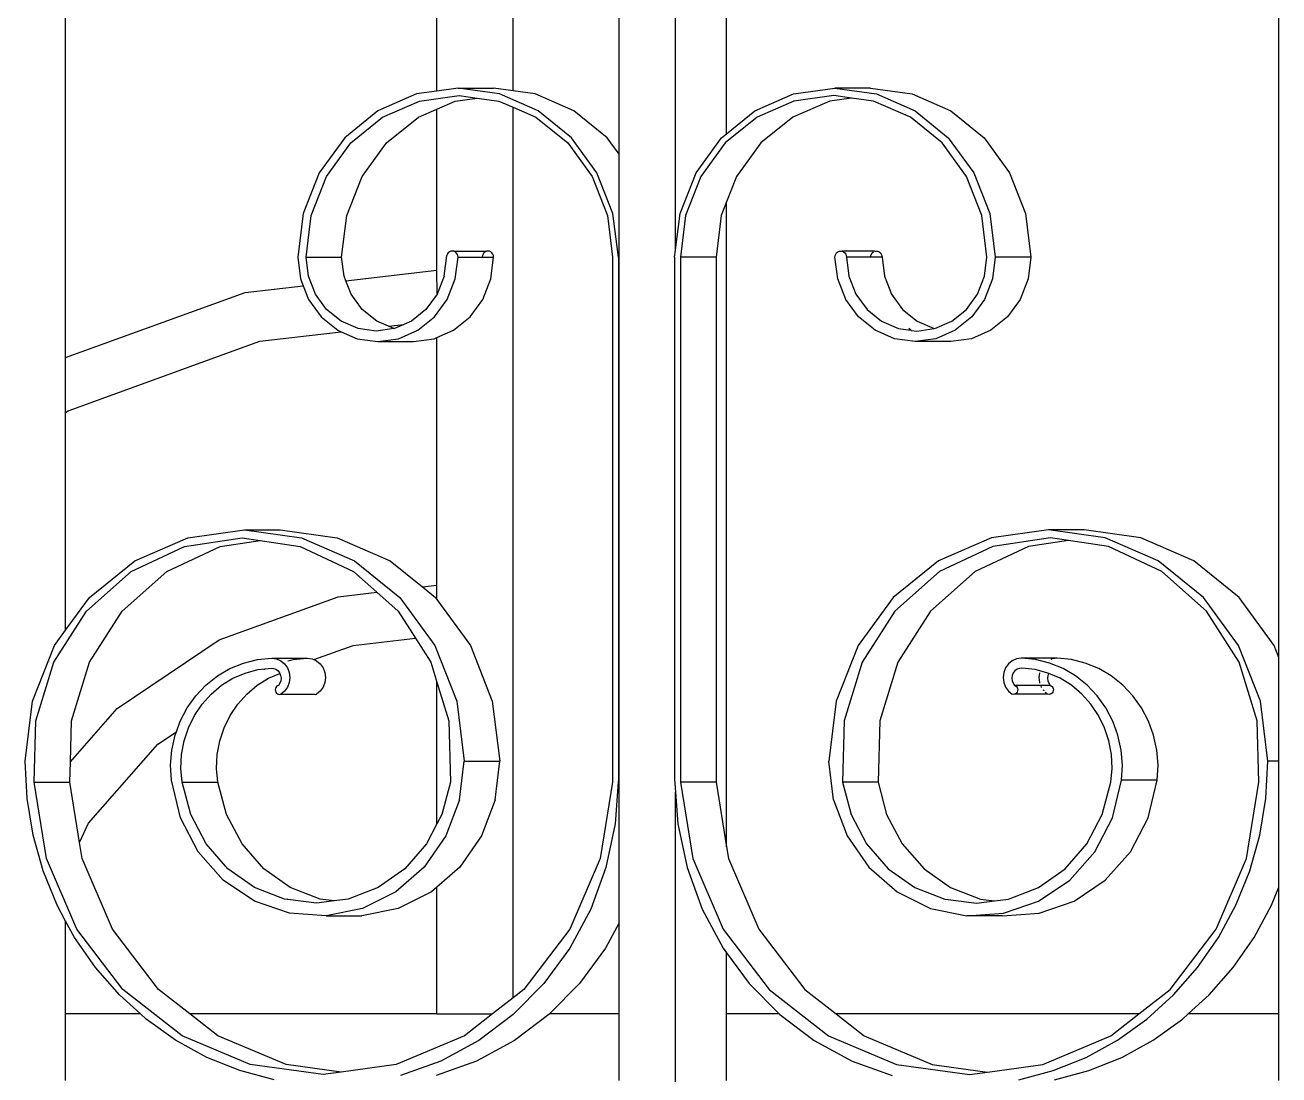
# Model space of a CAD drawing. Header units: millimetres. Extents: x 173236 to 801264, y -94969 to 615039.
# Drawn here: x 498956.1 to 499122.2, y -1915 to -1775.9 of the extents above; entities that cross this region are included whole.
import ezdxf

# ---------------------------------------------------------------- set-up
doc = ezdxf.new("R2010")
doc.units = ezdxf.units.MM
doc.header["$MEASUREMENT"] = 0
doc.layers.add('VOX-A-WALL-PATT', color=233, linetype='Continuous')

# ---------------------------------------------------------------- blocks, each defined once
blk = doc.blocks.new('STAIRCASE')
at = {"layer": 'VOX-A-WALL-PATT'}
for p, q in [((499010.65, -1784.7), (499010.65, -1562.22)), ((499020.73, -1784.67), (499020.73, -1569.17)), ((499034.78, -1793.06), (499034.78, -1578.86)), ((499042.26, -1805.73), (499042.26, -1584.02)), ((499049.01, -1790.34), (499049.01, -1588.67)), ((499122.2, -1859.75), (499122.2, -1635.1)), ((498961.44, -1820), (498961.44, -1671.64)), ((499007.94, -1785.07), (499002.82, -1787.31)), ((499010.65, -1784.7), (499007.94, -1785.07)), ((499008.35, -1786.02), (499013.61, -1785.29)), ((499013.44, -1784.31), (499010.65, -1784.7)), ((499013.08, -1786.02), (499015.97, -1785.62)), ((499013.44, -1784.31), (499018.16, -1784.31)), ((499018.93, -1785.07), (499013.44, -1784.31)), ((499013.61, -1785.29), (499015.97, -1785.62)), ((499015.97, -1785.62), (499018.86, -1786.02)), ((499020.73, -1784.67), (499018.16, -1784.31)), ((499024.06, -1787.31), (499018.93, -1785.07)), ((499023.66, -1785.07), (499020.73, -1784.67)), ((499028.78, -1787.31), (499023.66, -1785.07)), ((499052.76, -1787.31), (499057.89, -1785.07)), ((499057.89, -1785.07), (499063.38, -1784.31)), ((499063.21, -1785.29), (499057.95, -1786.02)), ((499065.57, -1785.62), (499062.68, -1786.02)), ((499065.57, -1785.62), (499063.21, -1785.29)), ((499063.38, -1784.31), (499068.88, -1785.07)), ((499068.11, -1784.31), (499063.38, -1784.31)), ((499068.47, -1786.02), (499065.57, -1785.62)), ((499068.11, -1784.31), (499073.61, -1785.07)), ((499068.88, -1785.07), (499074, -1787.31)), ((499073.61, -1785.07), (499078.73, -1787.31)), ((499002.82, -1787.31), (498998.42, -1790.86)), ((499003.45, -1788.15), (499008.35, -1786.02)), ((499008.18, -1788.15), (499010.65, -1787.07)), ((499010.65, -1787.07), (499013.08, -1786.02)), ((499010.65, -1808.43), (499010.65, -1787.07)), ((499018.86, -1786.02), (499020.73, -1786.83)), ((499020.73, -1904.84), (499020.73, -1786.83)), ((499020.73, -1786.83), (499023.76, -1788.15)), ((499028.46, -1790.86), (499024.06, -1787.31)), ((499033.18, -1790.86), (499028.78, -1787.31)), ((499049.01, -1790.34), (499052.76, -1787.31)), ((499057.95, -1786.02), (499053.06, -1788.15)), ((499062.68, -1786.02), (499057.78, -1788.15)), ((499073.37, -1788.15), (499068.47, -1786.02)), ((499074, -1787.31), (499078.4, -1790.86)), ((499078.73, -1787.31), (499083.13, -1790.86)), ((498999.25, -1791.55), (499003.45, -1788.15)), ((499003.97, -1791.55), (499008.18, -1788.15)), ((499023.76, -1788.15), (499027.97, -1791.55)), ((499053.06, -1788.15), (499048.85, -1791.55)), ((499057.78, -1788.15), (499053.58, -1791.55)), ((499077.57, -1791.55), (499073.37, -1788.15)), ((499048.36, -1790.86), (499049.01, -1790.34)), ((498998.42, -1790.86), (498995.04, -1795.5)), ((498996.02, -1795.99), (498999.25, -1791.55)), ((499000.74, -1795.99), (499003.97, -1791.55)), ((499027.97, -1791.55), (499031.2, -1795.99)), ((499031.83, -1795.5), (499028.46, -1790.86)), ((499034.78, -1793.06), (499033.18, -1790.86)), ((499044.99, -1795.5), (499048.36, -1790.86)), ((499048.85, -1791.55), (499045.62, -1795.99)), ((499053.58, -1791.55), (499050.35, -1795.99)), ((499080.8, -1795.99), (499077.57, -1791.55)), ((499078.4, -1790.86), (499081.78, -1795.5)), ((499083.13, -1790.86), (499086.5, -1795.5)), ((499034.78, -1806.68), (499034.78, -1793.06)), ((498995.04, -1795.5), (498992.92, -1800.89)), ((499033.95, -1800.89), (499031.83, -1795.5)), ((499042.87, -1800.89), (499044.99, -1795.5)), ((499081.78, -1795.5), (499083.9, -1800.89)), ((499086.5, -1795.5), (499088.63, -1800.89)), ((498993.99, -1801.15), (498996.02, -1795.99)), ((498998.72, -1801.15), (499000.74, -1795.99)), ((499031.2, -1795.99), (499033.23, -1801.15)), ((499045.62, -1795.99), (499043.59, -1801.15)), ((499050.35, -1795.99), (499049.01, -1799.38)), ((499082.83, -1801.15), (499080.8, -1795.99)), ((499049.01, -1799.38), (499048.32, -1801.15)), ((499049.01, -1884.82), (499049.01, -1799.38)), ((498992.92, -1800.89), (498992.2, -1806.68)), ((498993.3, -1806.68), (498993.99, -1801.15)), ((498998.02, -1806.68), (498998.72, -1801.15)), ((499033.23, -1801.15), (499033.92, -1806.68)), ((499034.68, -1806.68), (499033.95, -1800.89)), ((499042.26, -1805.73), (499042.87, -1800.89)), ((499043.59, -1801.15), (499042.9, -1806.68)), ((499048.32, -1801.15), (499047.63, -1806.68)), ((499083.52, -1806.68), (499082.83, -1801.15)), ((499083.9, -1800.89), (499084.62, -1806.68)), ((499088.63, -1800.89), (499089.35, -1806.68)), ((499042.14, -1806.68), (499042.26, -1805.73)), ((498992.2, -1806.68), (498992.56, -1809.58)), ((498993.3, -1806.68), (498998.02, -1806.68)), ((498993.61, -1809.22), (498993.3, -1806.68)), ((498998.34, -1809.22), (498998.02, -1806.68)), ((499011.6, -1809.22), (499011.95, -1806.48)), ((499012.02, -1806.28), (499011.95, -1806.48)), ((499012.14, -1806.12), (499012.02, -1806.28)), ((499012.3, -1805.99), (499012.14, -1806.12)), ((499012.48, -1805.91), (499012.3, -1805.99)), ((499012.68, -1805.89), (499012.48, -1805.91)), ((499012.88, -1805.91), (499012.68, -1805.89)), ((499013.06, -1805.99), (499012.88, -1805.91)), ((499012.88, -1805.91), (499017.21, -1805.91)), ((499013.21, -1806.12), (499013.06, -1805.99)), ((499013.07, -1809.58), (499013.44, -1806.68)), ((499013.34, -1806.28), (499013.21, -1806.12)), ((499013.41, -1806.48), (499013.34, -1806.28)), ((499013.44, -1806.68), (499013.41, -1806.48)), ((499013.44, -1806.68), (499016.65, -1806.68)), ((499016.67, -1806.48), (499016.65, -1806.68)), ((499016.65, -1806.68), (499018.16, -1806.68)), ((499016.75, -1806.28), (499016.67, -1806.48)), ((499016.87, -1806.12), (499016.75, -1806.28)), ((499017.03, -1805.99), (499016.87, -1806.12)), ((499017.41, -1805.89), (499017.21, -1805.91)), ((499017.6, -1805.91), (499017.41, -1805.89)), ((499017.78, -1805.99), (499017.6, -1805.91)), ((499017.94, -1806.12), (499017.78, -1805.99)), ((499017.8, -1809.58), (499018.16, -1806.68)), ((499018.06, -1806.28), (499017.94, -1806.12)), ((499018.14, -1806.48), (499018.06, -1806.28)), ((499018.16, -1806.68), (499018.14, -1806.48)), ((499033.92, -1806.68), (499033.92, -1876.25)), ((499034.68, -1806.68), (499034.68, -1875.84)), ((499034.68, -1806.68), (499034.78, -1806.68)), ((499034.78, -1875.84), (499034.78, -1806.68)), ((499042.14, -1806.68), (499042.14, -1875.84)), ((499042.9, -1806.68), (499042.9, -1876.25)), ((499047.63, -1806.68), (499042.9, -1806.68)), ((499047.63, -1806.68), (499047.63, -1876.25)), ((499063.38, -1806.68), (499063.41, -1806.48)), ((499063.74, -1809.58), (499063.38, -1806.68)), ((499063.41, -1806.48), (499063.48, -1806.28)), ((499063.48, -1806.28), (499063.6, -1806.12)), ((499063.6, -1806.12), (499063.76, -1805.99)), ((499063.76, -1805.99), (499063.94, -1805.91)), ((499063.94, -1805.91), (499064.14, -1805.89)), ((499064.14, -1805.89), (499064.34, -1805.91)), ((499064.34, -1805.91), (499064.52, -1805.99)), ((499068.67, -1805.91), (499064.34, -1805.91)), ((499064.52, -1805.99), (499064.68, -1806.12)), ((499064.68, -1806.12), (499064.8, -1806.28)), ((499064.8, -1806.28), (499064.87, -1806.48)), ((499064.87, -1806.48), (499064.9, -1806.68)), ((499064.9, -1806.68), (499065.22, -1809.22)), ((499068.11, -1806.68), (499064.9, -1806.68)), ((499068.11, -1806.68), (499068.13, -1806.48)), ((499069.62, -1806.68), (499068.11, -1806.68)), ((499068.13, -1806.48), (499068.21, -1806.28)), ((499068.21, -1806.28), (499068.33, -1806.12)), ((499068.33, -1806.12), (499068.49, -1805.99)), ((499068.67, -1805.91), (499068.87, -1805.89)), ((499068.87, -1805.89), (499069.06, -1805.91)), ((499069.06, -1805.91), (499069.25, -1805.99)), ((499069.25, -1805.99), (499069.4, -1806.12)), ((499069.4, -1806.12), (499069.52, -1806.28)), ((499069.52, -1806.28), (499069.6, -1806.48)), ((499069.6, -1806.48), (499069.62, -1806.68)), ((499069.62, -1806.68), (499069.94, -1809.22)), ((499083.21, -1809.22), (499083.52, -1806.68)), ((499084.62, -1806.68), (499084.26, -1809.58)), ((499089.35, -1806.68), (499084.62, -1806.68)), ((499089.35, -1806.68), (499088.99, -1809.58)), ((498998.58, -1809.82), (499010.65, -1808.43)), ((499010.67, -1811.59), (499010.65, -1808.43)), ((498985.23, -1811.36), (498992.91, -1810.48)), ((498992.56, -1809.58), (498992.91, -1810.48)), ((498992.91, -1810.48), (498993.62, -1812.28)), ((498994.54, -1811.59), (498993.61, -1809.22)), ((498998.58, -1809.82), (498998.34, -1809.22)), ((498999.27, -1811.59), (498998.58, -1809.82)), ((499011.6, -1809.22), (499010.67, -1811.59)), ((499012.01, -1812.28), (499013.07, -1809.58)), ((499016.74, -1812.28), (499017.8, -1809.58)), ((499064.81, -1812.28), (499063.74, -1809.58)), ((499065.22, -1809.22), (499066.15, -1811.59)), ((499069.94, -1809.22), (499070.87, -1811.59)), ((499082.27, -1811.59), (499083.21, -1809.22)), ((499084.26, -1809.58), (499083.2, -1812.28)), ((499088.99, -1809.58), (499087.93, -1812.28)), ((498961.44, -1820), (498985.23, -1811.36)), ((498993.62, -1812.28), (498995.31, -1814.59)), ((498996.02, -1813.62), (498994.54, -1811.59)), ((499000.75, -1813.62), (498999.27, -1811.59)), ((499010.67, -1811.59), (499009.19, -1813.62)), ((499010.33, -1814.59), (499012.01, -1812.28)), ((499015.05, -1814.59), (499016.74, -1812.28)), ((499066.49, -1814.59), (499064.81, -1812.28)), ((499066.15, -1811.59), (499067.63, -1813.62)), ((499070.87, -1811.59), (499072.35, -1813.62)), ((499080.79, -1813.62), (499082.27, -1811.59)), ((499083.2, -1812.28), (499081.51, -1814.59)), ((499087.93, -1812.28), (499086.24, -1814.59)), ((498997.95, -1815.18), (498996.02, -1813.62)), ((499002.68, -1815.18), (499000.75, -1813.62)), ((499009.19, -1813.62), (499007.27, -1815.18)), ((499067.63, -1813.62), (499069.55, -1815.18)), ((499072.35, -1813.62), (499074.28, -1815.18)), ((499078.87, -1815.18), (499080.79, -1813.62)), ((498995.31, -1814.59), (498997.51, -1816.37)), ((499000.2, -1816.16), (498997.95, -1815.18)), ((499004.22, -1815.85), (499002.68, -1815.18)), ((499004.22, -1815.85), (499006.27, -1815.61)), ((499006.27, -1815.61), (499005.02, -1816.16)), ((499007.27, -1815.18), (499006.27, -1815.61)), ((499008.13, -1816.37), (499010.33, -1814.59)), ((499012.85, -1816.37), (499015.05, -1814.59)), ((499068.69, -1816.37), (499066.49, -1814.59)), ((499069.55, -1815.18), (499071.8, -1816.16)), ((499074.28, -1815.18), (499076.53, -1816.16)), ((499076.62, -1816.16), (499078.87, -1815.18)), ((499081.51, -1814.59), (499079.31, -1816.37)), ((499086.24, -1814.59), (499084.04, -1816.37)), ((498987.2, -1817.81), (498997.96, -1816.57)), ((498997.51, -1816.37), (498997.96, -1816.57)), ((498997.96, -1816.57), (499000.07, -1817.49)), ((499002.61, -1816.49), (499000.2, -1816.16)), ((499004.93, -1816.16), (499002.61, -1816.49)), ((499004.93, -1816.16), (499004.22, -1815.85)), ((499004.97, -1816.17), (499004.93, -1816.16)), ((499005.02, -1816.16), (499004.97, -1816.17)), ((499005.57, -1817.49), (499008.13, -1816.37)), ((499010.29, -1817.49), (499010.65, -1817.33)), ((499010.65, -1817.33), (499012.85, -1816.37)), ((499010.65, -1850.17), (499010.65, -1817.33)), ((499071.25, -1817.49), (499068.69, -1816.37)), ((499071.8, -1816.16), (499073.42, -1816.37)), ((499073.42, -1816.37), (499073.16, -1816.16)), ((499073.46, -1816.39), (499073.42, -1816.37)), ((499073.46, -1816.39), (499074.21, -1816.49)), ((499074.21, -1816.49), (499076.53, -1816.16)), ((499076.53, -1816.16), (499076.57, -1816.17)), ((499076.57, -1816.17), (499076.62, -1816.16)), ((499079.31, -1816.37), (499076.75, -1817.49)), ((499084.04, -1816.37), (499081.48, -1817.49)), ((498961.79, -1827.03), (498987.2, -1817.81)), ((499000.07, -1817.49), (499002.82, -1817.87)), ((499002.82, -1817.87), (499005.57, -1817.49)), ((499002.82, -1817.87), (499007.54, -1817.87)), ((499007.54, -1817.87), (499010.29, -1817.49)), ((499074, -1817.87), (499071.25, -1817.49)), ((499076.75, -1817.49), (499074, -1817.87)), ((499078.73, -1817.87), (499074, -1817.87)), ((499081.48, -1817.49), (499078.73, -1817.87)), ((498961.44, -1827.27), (498961.44, -1820)), ((498961.44, -1827.27), (498961.79, -1827.03)), ((498961.44, -1856.13), (498961.44, -1827.27)), ((498970.62, -1846.93), (498977.63, -1843.87)), ((498977.2, -1845.01), (498984.86, -1843.87)), ((498977.63, -1843.87), (498985.16, -1842.83)), ((498984.86, -1843.87), (498987.23, -1844.22)), ((498985.16, -1842.83), (498989.89, -1842.83)), ((498985.16, -1842.83), (498992.69, -1843.87)), ((498989.89, -1842.83), (498997.42, -1843.87)), ((498992.69, -1843.87), (498999.71, -1846.93)), ((498997.42, -1843.87), (499004.43, -1846.93)), ((499084.13, -1843.87), (499077.11, -1846.93)), ((499091.66, -1842.83), (499084.13, -1843.87)), ((499091.95, -1843.87), (499084.29, -1845.01)), ((499099.18, -1843.87), (499091.66, -1842.83)), ((499096.38, -1842.83), (499091.66, -1842.83)), ((499094.32, -1844.22), (499091.95, -1843.87)), ((499103.91, -1843.87), (499096.38, -1842.83)), ((499106.2, -1846.93), (499099.18, -1843.87)), ((499110.93, -1846.93), (499103.91, -1843.87)), ((498970.13, -1848.33), (498977.2, -1845.01)), ((498974.86, -1848.33), (498981.93, -1845.01)), ((498981.93, -1845.01), (498987.23, -1844.22)), ((498987.23, -1844.22), (498992.53, -1845.01)), ((498992.53, -1845.01), (498999.6, -1848.33)), ((499084.29, -1845.01), (499077.22, -1848.33)), ((499089.02, -1845.01), (499081.95, -1848.33)), ((499094.32, -1844.22), (499089.02, -1845.01)), ((499099.62, -1845.01), (499094.32, -1844.22)), ((499106.69, -1848.33), (499099.62, -1845.01)), ((498964.6, -1851.8), (498970.62, -1846.93)), ((498999.71, -1846.93), (499005.73, -1851.8)), ((499004.43, -1846.93), (499008.71, -1850.39)), ((499077.11, -1846.93), (499071.09, -1851.8)), ((499112.22, -1851.8), (499106.2, -1846.93)), ((499116.95, -1851.8), (499110.93, -1846.93)), ((498964.21, -1853.58), (498970.13, -1848.33)), ((498968.94, -1853.58), (498974.86, -1848.33)), ((498999.6, -1848.33), (499002.7, -1851.08)), ((499077.22, -1848.33), (499071.3, -1853.58)), ((499081.95, -1848.33), (499076.03, -1853.58)), ((499112.61, -1853.58), (499106.69, -1848.33)), ((499008.71, -1850.39), (499010.65, -1850.17)), ((499008.71, -1850.39), (499010.46, -1851.8)), ((499010.65, -1852.07), (499010.65, -1850.17)), ((498961.44, -1856.13), (498964.6, -1851.8)), ((498981.8, -1857.4), (498997.56, -1851.68)), ((498997.56, -1851.68), (499002.7, -1851.08)), ((499002.7, -1851.08), (499005.52, -1853.58)), ((499005.73, -1851.8), (499010.35, -1858.15)), ((499010.46, -1851.8), (499010.65, -1852.07)), ((499010.65, -1852.07), (499015.08, -1858.15)), ((499071.09, -1851.8), (499066.47, -1858.15)), ((499116.85, -1858.15), (499112.22, -1851.8)), ((499121.57, -1858.15), (499116.95, -1851.8)), ((498959.89, -1860.35), (498964.21, -1853.58)), ((498964.62, -1860.35), (498968.94, -1853.58)), ((499005.52, -1853.58), (499007.81, -1857.17)), ((499071.3, -1853.58), (499066.98, -1860.35)), ((499076.03, -1853.58), (499071.71, -1860.35)), ((499116.93, -1860.35), (499112.61, -1853.58)), ((498959.97, -1858.15), (498961.44, -1856.13)), ((498999.53, -1858.13), (499007.81, -1857.17)), ((499007.81, -1857.17), (499009.83, -1860.35)), ((498957.07, -1865.54), (498959.97, -1858.15)), ((498968.27, -1866.49), (498981.8, -1857.4)), ((498994.32, -1860.02), (498999.53, -1858.13)), ((499010.35, -1858.15), (499013.26, -1865.54)), ((499015.08, -1858.15), (499017.98, -1865.54)), ((499066.47, -1858.15), (499063.56, -1865.54)), ((499119.75, -1865.54), (499116.85, -1858.15)), ((499122.2, -1859.75), (499121.57, -1858.15)), ((498957.52, -1868.11), (498959.89, -1860.35)), ((498962.24, -1868.11), (498964.62, -1860.35)), ((498983.22, -1861.19), (498985, -1860.47)), ((498985, -1860.47), (498986.85, -1860.02)), ((498986.85, -1860.02), (498988.75, -1859.84)), ((498988.75, -1859.84), (498993.47, -1859.84)), ((498988.75, -1859.84), (498989.37, -1859.92)), ((498989.37, -1859.92), (498989.96, -1860.18)), ((498989.96, -1860.18), (498990.46, -1860.58)), ((498990.46, -1860.58), (498990.84, -1861.11)), ((498990.91, -1860.18), (498991.58, -1860.02)), ((498991.58, -1860.02), (498993.47, -1859.84)), ((498993.47, -1859.84), (498994.1, -1859.92)), ((498994.1, -1859.92), (498994.32, -1860.02)), ((498994.32, -1860.02), (498994.68, -1860.18)), ((498994.68, -1860.18), (498995.18, -1860.58)), ((498995.18, -1860.58), (498995.57, -1861.11)), ((499009.83, -1860.35), (499010.65, -1863.02)), ((499066.98, -1860.35), (499064.61, -1868.11)), ((499071.71, -1860.35), (499069.34, -1868.11)), ((499086.36, -1860.58), (499085.98, -1861.11)), ((499086.86, -1860.18), (499086.36, -1860.58)), ((499087.45, -1859.92), (499086.86, -1860.18)), ((499088.07, -1859.84), (499087.45, -1859.92)), ((499092.8, -1859.84), (499088.07, -1859.84)), ((499089.97, -1860.02), (499088.07, -1859.84)), ((499091.82, -1860.47), (499089.97, -1860.02)), ((499093.6, -1861.19), (499091.82, -1860.47)), ((499092.17, -1859.92), (499091.96, -1860.02)), ((499092.8, -1859.84), (499092.17, -1859.92)), ((499094.7, -1860.02), (499092.8, -1859.84)), ((499096.55, -1860.47), (499094.7, -1860.02)), ((499098.33, -1861.19), (499096.55, -1860.47)), ((499119.3, -1868.11), (499116.93, -1860.35)), ((499122.2, -1873.47), (499122.2, -1859.75)), ((498980.04, -1863.38), (498981.56, -1862.17)), ((498981.56, -1862.17), (498983.22, -1861.19)), ((498983.62, -1862.49), (498985.24, -1861.79)), ((498985.24, -1861.79), (498986.93, -1861.34)), ((498986.93, -1861.34), (498987.89, -1861.23)), ((498987.7, -1861.34), (498987.89, -1861.23)), ((498987.89, -1861.23), (498988.67, -1861.14)), ((498988.35, -1862.49), (498989.83, -1861.85)), ((498988.67, -1861.14), (498989, -1861.17)), ((498989, -1861.17), (498989.32, -1861.3)), ((498989.32, -1861.3), (498989.59, -1861.51)), ((498989.59, -1861.51), (498989.8, -1861.78)), ((498989.8, -1861.78), (498989.83, -1861.85)), ((498989.83, -1861.85), (498989.94, -1862.1)), ((498989.94, -1862.1), (498990, -1862.45)), ((498990.84, -1861.11), (498991.08, -1861.73)), ((498991.08, -1861.73), (498991.17, -1862.39)), ((498995.57, -1861.11), (498995.81, -1861.73)), ((498995.81, -1861.73), (498995.89, -1862.39)), ((499085.74, -1861.73), (499085.65, -1862.39)), ((499085.98, -1861.11), (499085.74, -1861.73)), ((499086.88, -1862.1), (499086.82, -1862.45)), ((499087.01, -1861.78), (499086.88, -1862.1)), ((499087.23, -1861.51), (499087.01, -1861.78)), ((499087.5, -1861.3), (499087.23, -1861.51)), ((499087.82, -1861.17), (499087.5, -1861.3)), ((499088.15, -1861.14), (499087.82, -1861.17)), ((499089.89, -1861.34), (499088.15, -1861.14)), ((499091.58, -1861.79), (499089.89, -1861.34)), ((499090.46, -1861.78), (499090.38, -1862.39)), ((499091.6, -1862.1), (499091.55, -1862.45)), ((499091.71, -1861.85), (499091.58, -1861.79)), ((499091.71, -1861.85), (499091.6, -1862.1)), ((499093.2, -1862.49), (499091.71, -1861.85)), ((499095.26, -1862.17), (499093.6, -1861.19)), ((499096.78, -1863.38), (499095.26, -1862.17)), ((499099.99, -1862.17), (499098.33, -1861.19)), ((499101.51, -1863.38), (499099.99, -1862.17)), ((498978.69, -1864.8), (498980.04, -1863.38)), ((498980.75, -1864.57), (498982.11, -1863.42)), ((498982.11, -1863.42), (498983.62, -1862.49)), ((498985.47, -1864.57), (498986.84, -1863.42)), ((498986.84, -1863.42), (498988.35, -1862.49)), ((498989.24, -1863.86), (498989.23, -1864.02)), ((498989.3, -1863.71), (498989.24, -1863.86)), ((498989.39, -1863.59), (498989.3, -1863.71)), ((498989.51, -1863.49), (498989.39, -1863.59)), ((498989.65, -1863.43), (498989.51, -1863.49)), ((498989.84, -1863.14), (498989.65, -1863.43)), ((498989.96, -1862.81), (498989.84, -1863.14)), ((498990, -1862.45), (498989.96, -1862.81)), ((498990.84, -1863.66), (498990.46, -1864.19)), ((498991.08, -1863.05), (498990.84, -1863.66)), ((498991.17, -1862.39), (498991.08, -1863.05)), ((498995.57, -1863.66), (498995.18, -1864.19)), ((498995.81, -1863.05), (498995.57, -1863.66)), ((498995.89, -1862.39), (498995.81, -1863.05)), ((499010.65, -1881.79), (499010.65, -1863.02)), ((499010.65, -1863.02), (499012.21, -1868.11)), ((499085.65, -1862.39), (499085.74, -1863.05)), ((499085.74, -1863.05), (499085.98, -1863.66)), ((499085.98, -1863.66), (499086.36, -1864.19)), ((499086.82, -1862.45), (499086.86, -1862.81)), ((499086.86, -1862.81), (499086.98, -1863.14)), ((499086.98, -1863.14), (499087.17, -1863.43)), ((499087.17, -1863.43), (499087.31, -1863.49)), ((499091.9, -1863.43), (499087.17, -1863.43)), ((499087.31, -1863.49), (499087.43, -1863.59)), ((499087.43, -1863.59), (499087.52, -1863.71)), ((499087.52, -1863.71), (499087.57, -1863.86)), ((499087.57, -1863.86), (499087.59, -1864.02)), ((499090.38, -1862.39), (499090.46, -1863.05)), ((499090.46, -1863.05), (499090.5, -1863.14)), ((499090.64, -1863.49), (499090.7, -1863.66)), ((499090.7, -1863.66), (499090.74, -1863.71)), ((499091.55, -1862.45), (499091.58, -1862.81)), ((499091.58, -1862.81), (499091.7, -1863.14)), ((499091.7, -1863.14), (499091.9, -1863.43)), ((499091.9, -1863.43), (499092.04, -1863.49)), ((499092.04, -1863.49), (499092.16, -1863.59)), ((499092.16, -1863.59), (499092.25, -1863.71)), ((499092.25, -1863.71), (499092.3, -1863.86)), ((499092.3, -1863.86), (499092.32, -1864.02)), ((499094.7, -1863.42), (499093.2, -1862.49)), ((499096.07, -1864.57), (499094.7, -1863.42)), ((499098.13, -1864.8), (499096.78, -1863.38)), ((499102.85, -1864.8), (499101.51, -1863.38)), ((498956.08, -1873.47), (498957.07, -1865.54)), ((498977.55, -1866.4), (498978.69, -1864.8)), ((498979.55, -1865.9), (498980.75, -1864.57)), ((498984.27, -1865.9), (498985.47, -1864.57)), ((498989.23, -1864.02), (498989.25, -1864.17)), ((498989.25, -1864.17), (498989.31, -1864.32)), ((498989.31, -1864.32), (498989.4, -1864.44)), ((498989.4, -1864.44), (498989.52, -1864.54)), ((498989.52, -1864.54), (498989.66, -1864.6)), ((498989.66, -1864.6), (498989.81, -1864.62)), ((498989.81, -1864.62), (498989.96, -1864.59)), ((498990.46, -1864.19), (498989.96, -1864.59)), ((498989.96, -1864.59), (498994.38, -1864.6)), ((498994.38, -1864.6), (498994.53, -1864.62)), ((498994.53, -1864.62), (498994.68, -1864.59)), ((498995.18, -1864.19), (498994.68, -1864.59)), ((499013.26, -1865.54), (499014.25, -1873.47)), ((499017.98, -1865.54), (499018.97, -1873.47)), ((499063.56, -1865.54), (499062.57, -1873.47)), ((499086.36, -1864.19), (499086.86, -1864.59)), ((499087.01, -1864.62), (499086.86, -1864.59)), ((499087.17, -1864.59), (499087.01, -1864.62)), ((499087.3, -1864.54), (499087.17, -1864.59)), ((499091.59, -1864.59), (499087.17, -1864.59)), ((499087.42, -1864.44), (499087.3, -1864.54)), ((499087.51, -1864.32), (499087.42, -1864.44)), ((499087.57, -1864.17), (499087.51, -1864.32)), ((499087.59, -1864.02), (499087.57, -1864.17)), ((499090.96, -1864.02), (499091.08, -1864.17)), ((499091.25, -1864.32), (499091.4, -1864.44)), ((499091.52, -1864.54), (499091.59, -1864.59)), ((499091.74, -1864.62), (499091.59, -1864.59)), ((499091.89, -1864.6), (499091.74, -1864.62)), ((499092.03, -1864.54), (499091.89, -1864.6)), ((499092.15, -1864.44), (499092.03, -1864.54)), ((499092.24, -1864.32), (499092.15, -1864.44)), ((499092.3, -1864.17), (499092.24, -1864.32)), ((499092.32, -1864.02), (499092.3, -1864.17)), ((499097.27, -1865.9), (499096.07, -1864.57)), ((499099.27, -1866.4), (499098.13, -1864.8)), ((499104, -1866.4), (499102.85, -1864.8)), ((499120.74, -1873.47), (499119.75, -1865.54)), ((498962.08, -1873.56), (498968.27, -1866.49)), ((498976.63, -1868.16), (498977.55, -1866.4)), ((498978.53, -1867.4), (498979.55, -1865.9)), ((498983.26, -1867.4), (498984.27, -1865.9)), ((499098.29, -1867.4), (499097.27, -1865.9)), ((499100.19, -1868.16), (499099.27, -1866.4)), ((499104.92, -1868.16), (499104, -1866.4)), ((498957.27, -1876.25), (498957.52, -1868.11)), ((498962.08, -1873.56), (498962.24, -1868.11)), ((498976.12, -1869.56), (498976.63, -1868.16)), ((498977.73, -1869.04), (498978.53, -1867.4)), ((498982.46, -1869.04), (498983.26, -1867.4)), ((499012.21, -1868.11), (499012.46, -1876.25)), ((499064.61, -1868.11), (499064.36, -1876.25)), ((499069.34, -1868.11), (499069.09, -1876.25)), ((499099.09, -1869.04), (499098.29, -1867.4)), ((499100.87, -1870.03), (499100.19, -1868.16)), ((499105.6, -1870.03), (499104.92, -1868.16)), ((499119.55, -1876.25), (499119.3, -1868.11)), ((498973.66, -1871.21), (498976.12, -1869.56)), ((498975.52, -1871.99), (498975.95, -1870.03)), ((498975.95, -1870.03), (498976.12, -1869.56)), ((498977.16, -1870.78), (498977.73, -1869.04)), ((498981.88, -1870.78), (498982.46, -1869.04)), ((499099.66, -1870.78), (499099.09, -1869.04)), ((499101.3, -1871.99), (499100.87, -1870.03)), ((499106.02, -1871.99), (499105.6, -1870.03)), ((498964.49, -1881.68), (498973.66, -1871.21)), ((498975.36, -1873.98), (498975.52, -1871.99)), ((498976.82, -1872.58), (498977.16, -1870.78)), ((498981.54, -1872.58), (498981.88, -1870.78)), ((499100, -1872.58), (499099.66, -1870.78)), ((499101.46, -1873.98), (499101.3, -1871.99)), ((499106.19, -1873.98), (499106.02, -1871.99)), ((498956.35, -1878.4), (498956.08, -1873.47)), ((498962, -1876.25), (498962.08, -1873.56)), ((498976.72, -1874.42), (498976.82, -1872.58)), ((498981.45, -1874.42), (498981.54, -1872.58)), ((499013.64, -1878.57), (499014.25, -1873.47)), ((499014.25, -1873.47), (499018.97, -1873.47)), ((499018.36, -1878.57), (499018.97, -1873.47)), ((499063.18, -1878.57), (499062.57, -1873.47)), ((499100.1, -1874.42), (499100, -1872.58)), ((499120.47, -1878.4), (499120.74, -1873.47)), ((499122.2, -1873.47), (499120.74, -1873.47)), ((499122.2, -1890.15), (499122.2, -1873.47)), ((498975.46, -1875.99), (498975.36, -1873.98)), ((498976.87, -1876.25), (498976.72, -1874.42)), ((498981.6, -1876.25), (498981.45, -1874.42)), ((499099.95, -1876.25), (499100.1, -1874.42)), ((499101.36, -1875.99), (499101.46, -1873.98)), ((499106.09, -1875.99), (499106.19, -1873.98)), ((498957.27, -1876.25), (498962, -1876.25)), ((498958.91, -1886.38), (498957.27, -1876.25)), ((498963.29, -1884.23), (498962, -1876.25)), ((498976.66, -1880.97), (498975.46, -1875.99)), ((498976.87, -1876.25), (498981.6, -1876.25)), ((498978.02, -1880.55), (498976.87, -1876.25)), ((498982.75, -1880.55), (498981.6, -1876.25)), ((499012.46, -1876.25), (499011.31, -1880.55)), ((499033.92, -1876.25), (499032.28, -1886.38)), ((499034.65, -1876.25), (499034.27, -1881.76)), ((499034.68, -1875.84), (499034.65, -1876.25)), ((499034.65, -1876.25), (499034.78, -1876.25)), ((499034.68, -1875.84), (499034.78, -1875.84)), ((499034.78, -1876.25), (499034.78, -1875.84)), ((499034.78, -1894.89), (499034.78, -1876.25)), ((499042.14, -1875.84), (499042.26, -1877.56)), ((499042.9, -1876.25), (499044.54, -1886.38)), ((499047.63, -1876.25), (499042.9, -1876.25)), ((499047.63, -1876.25), (499049.01, -1884.82)), ((499069.09, -1876.25), (499064.36, -1876.25)), ((499064.36, -1876.25), (499065.51, -1880.55)), ((499069.09, -1876.25), (499070.23, -1880.55)), ((499098.8, -1880.55), (499099.95, -1876.25)), ((499100.16, -1880.97), (499101.36, -1875.99)), ((499106.09, -1875.99), (499101.36, -1875.99)), ((499104.88, -1880.97), (499106.09, -1875.99)), ((499117.91, -1886.38), (499119.55, -1876.25)), ((498957.15, -1883.26), (498956.35, -1878.4)), ((499013.64, -1878.57), (499011.84, -1883.36)), ((499018.36, -1878.57), (499016.56, -1883.36)), ((499042.26, -1953.84), (499042.26, -1877.56)), ((499042.26, -1877.56), (499042.55, -1881.76)), ((499063.18, -1878.57), (499064.98, -1883.36)), ((499119.67, -1883.26), (499120.47, -1878.4)), ((498963.29, -1884.23), (498964.49, -1881.68)), ((498979.01, -1885.49), (498976.66, -1880.97)), ((498980.09, -1884.44), (498978.02, -1880.55)), ((498984.82, -1884.44), (498982.75, -1880.55)), ((499010.65, -1881.79), (499009.24, -1884.44)), ((499011.31, -1880.55), (499010.65, -1881.79)), ((499034.27, -1881.76), (499033.04, -1887.54)), ((499042.55, -1881.76), (499043.78, -1887.54)), ((499065.51, -1880.55), (499067.58, -1884.44)), ((499070.23, -1880.55), (499072.3, -1884.44)), ((499096.73, -1884.44), (499098.8, -1880.55)), ((499097.81, -1885.49), (499100.16, -1880.97)), ((499102.54, -1885.49), (499104.88, -1880.97)), ((498958.47, -1888), (498957.15, -1883.26)), ((499011.84, -1883.36), (499008.96, -1887.52)), ((499016.56, -1883.36), (499013.69, -1887.52)), ((499064.98, -1883.36), (499067.86, -1887.52)), ((499118.34, -1888), (499119.67, -1883.26)), ((498963.64, -1886.38), (498963.29, -1884.23)), ((498982.34, -1889.24), (498979.01, -1885.49)), ((498982.96, -1887.72), (498980.09, -1884.44)), ((498987.69, -1887.72), (498984.82, -1884.44)), ((499009.24, -1884.44), (499006.37, -1887.72)), ((499049.01, -1884.82), (499049.27, -1886.38)), ((499067.58, -1884.44), (499070.45, -1887.72)), ((499072.3, -1884.44), (499075.18, -1887.72)), ((499093.86, -1887.72), (499096.73, -1884.44)), ((499094.48, -1889.24), (499097.81, -1885.49)), ((499099.2, -1889.24), (499102.54, -1885.49)), ((498962.92, -1895.74), (498958.91, -1886.38)), ((498967.65, -1895.74), (498963.64, -1886.38)), ((499032.28, -1886.38), (499028.27, -1895.74)), ((499044.54, -1886.38), (499048.55, -1895.74)), ((499049.27, -1886.38), (499053.28, -1895.74)), ((499113.9, -1895.74), (499117.91, -1886.38)), ((498960.31, -1892.54), (498958.47, -1888)), ((498986.49, -1890.2), (498982.96, -1887.72)), ((498991.21, -1890.2), (498987.69, -1887.72)), ((499006.37, -1887.72), (499002.85, -1890.2)), ((499008.96, -1887.52), (499005.2, -1890.79)), ((499013.69, -1887.52), (499010.65, -1890.16)), ((499033.04, -1887.54), (499031.02, -1893.08)), ((499043.78, -1887.54), (499045.79, -1893.08)), ((499067.86, -1887.52), (499071.62, -1890.79)), ((499070.45, -1887.72), (499073.97, -1890.2)), ((499075.18, -1887.72), (499078.7, -1890.2)), ((499090.33, -1890.2), (499093.86, -1887.72)), ((499116.51, -1892.54), (499118.34, -1888)), ((498986.46, -1892.01), (498982.34, -1889.24)), ((498990.46, -1891.74), (498986.49, -1890.2)), ((498995.19, -1891.74), (498991.21, -1890.2)), ((499002.85, -1890.2), (498998.87, -1891.74)), ((499010.65, -1890.16), (499009.92, -1890.79)), ((499010.65, -1906.96), (499010.65, -1890.16)), ((499073.97, -1890.2), (499077.95, -1891.74)), ((499078.7, -1890.2), (499082.67, -1891.74)), ((499086.36, -1891.74), (499090.33, -1890.2)), ((499090.36, -1892.01), (499094.48, -1889.24)), ((499095.08, -1892.01), (499099.2, -1889.24)), ((499121.24, -1892.54), (499122.2, -1890.15)), ((499122.2, -1906.96), (499122.2, -1890.15)), ((498991.1, -1893.61), (498986.46, -1892.01)), ((498990.87, -1891.8), (498990.46, -1891.74)), ((498990.87, -1891.8), (498990.79, -1891.74)), ((498994.67, -1892.27), (498990.87, -1891.8)), ((498997.03, -1891.97), (498994.67, -1892.27)), ((498997.03, -1891.97), (498995.19, -1891.74)), ((498998.87, -1891.74), (498997.03, -1891.97)), ((499005.2, -1890.79), (499000.78, -1892.98)), ((499009.92, -1890.79), (499005.5, -1892.98)), ((499071.62, -1890.79), (499076.04, -1892.98)), ((499077.95, -1891.74), (499078.38, -1891.8)), ((499078.27, -1891.74), (499078.38, -1891.8)), ((499078.38, -1891.8), (499082.15, -1892.27)), ((499082.15, -1892.27), (499084.52, -1891.97)), ((499082.67, -1891.74), (499084.52, -1891.97)), ((499084.52, -1891.97), (499086.36, -1891.74)), ((499085.72, -1893.61), (499090.36, -1892.01)), ((499090.44, -1893.61), (499095.08, -1892.01)), ((498961.44, -1894.65), (498960.31, -1892.54)), ((498995.98, -1893.94), (498991.1, -1893.61)), ((499000.78, -1892.98), (498995.98, -1893.94)), ((499005.5, -1892.98), (499000.7, -1893.94)), ((499031.02, -1893.08), (499028.27, -1898.25)), ((499045.79, -1893.08), (499048.55, -1898.25)), ((499076.04, -1892.98), (499080.84, -1893.94)), ((499080.84, -1893.94), (499085.72, -1893.61)), ((499085.57, -1893.94), (499090.44, -1893.61)), ((499114.2, -1896.83), (499116.51, -1892.54)), ((499118.92, -1896.83), (499121.24, -1892.54)), ((498962.62, -1896.83), (498961.44, -1894.65)), ((498961.44, -1906.96), (498961.44, -1894.65)), ((498995.98, -1893.94), (499000.7, -1893.94)), ((499034.78, -1894.89), (499032.99, -1898.25)), ((499034.78, -1906.96), (499034.78, -1894.89)), ((499085.57, -1893.94), (499080.84, -1893.94)), ((498965.39, -1900.82), (498962.62, -1896.83)), ((498969.04, -1903.73), (498962.92, -1895.74)), ((498973.77, -1903.73), (498967.65, -1895.74)), ((499028.27, -1895.74), (499022.15, -1903.73)), ((499048.55, -1895.74), (499054.67, -1903.73)), ((499053.28, -1895.74), (499059.4, -1903.73)), ((499107.78, -1903.73), (499113.9, -1895.74)), ((499111.43, -1900.82), (499114.2, -1896.83)), ((499116.16, -1900.82), (499118.92, -1896.83)), ((499028.27, -1898.25), (499024.82, -1902.94)), ((499032.99, -1898.25), (499029.55, -1902.94)), ((499048.55, -1898.25), (499049.01, -1898.88)), ((499049.01, -1898.88), (499052, -1902.94)), ((499049.01, -1906.96), (499049.01, -1898.88)), ((498968.57, -1904.44), (498965.39, -1900.82)), ((499108.25, -1904.44), (499111.43, -1900.82)), ((499112.98, -1904.44), (499116.16, -1900.82)), ((498976.88, -1909.84), (498969.04, -1903.73)), ((498977.91, -1906.96), (498973.77, -1903.73)), ((499022.15, -1903.73), (499020.73, -1904.84)), ((499024.82, -1902.94), (499020.76, -1907.05)), ((499029.55, -1902.94), (499025.58, -1906.96)), ((499052, -1902.94), (499055.97, -1906.96)), ((499054.67, -1903.73), (499062.51, -1909.84)), ((499059.4, -1903.73), (499063.54, -1906.96)), ((499103.63, -1906.96), (499107.78, -1903.73)), ((498971.35, -1906.96), (498968.57, -1904.44)), ((499020.73, -1904.84), (499018, -1906.96)), ((499104.7, -1907.66), (499108.25, -1904.44)), ((499110.19, -1906.96), (499112.98, -1904.44)), ((498971.35, -1906.96), (498961.44, -1906.96)), ((498961.44, -1915.79), (498961.44, -1906.96)), ((498972.12, -1907.66), (498971.35, -1906.96)), ((498981.6, -1909.84), (498977.91, -1906.96)), ((499010.65, -1906.96), (498977.91, -1906.96)), ((499010.65, -1906.96), (499018, -1906.96)), ((499018, -1906.96), (499014.31, -1909.84)), ((499020.76, -1907.05), (499016.18, -1910.49)), ((499025.49, -1907.05), (499020.9, -1910.49)), ((499025.58, -1906.96), (499025.49, -1907.05)), ((499034.78, -1906.96), (499025.58, -1906.96)), ((499034.78, -1915.79), (499034.78, -1906.96)), ((499055.97, -1906.96), (499049.01, -1906.96)), ((499049.01, -1915.79), (499049.01, -1906.96)), ((499055.97, -1906.96), (499056.06, -1907.05)), ((499056.06, -1907.05), (499060.64, -1910.49)), ((499103.63, -1906.96), (499063.54, -1906.96)), ((499063.54, -1906.96), (499067.24, -1909.84)), ((499099.94, -1909.84), (499103.63, -1906.96)), ((499109.42, -1907.66), (499110.19, -1906.96)), ((499122.2, -1906.96), (499110.19, -1906.96)), ((499122.2, -1915.79), (499122.2, -1906.96)), ((498976, -1910.43), (498972.12, -1907.66)), ((499100.82, -1910.43), (499104.7, -1907.66)), ((499105.54, -1910.43), (499109.42, -1907.66)), ((498980.16, -1912.71), (498976, -1910.43)), ((498985.92, -1913.67), (498976.88, -1909.84)), ((498990.65, -1913.67), (498981.6, -1909.84)), ((499014.31, -1909.84), (499005.26, -1913.67)), ((499062.51, -1909.84), (499071.55, -1913.67)), ((499067.24, -1909.84), (499076.28, -1913.67)), ((499090.9, -1913.67), (499099.94, -1909.84)), ((499096.66, -1912.71), (499100.82, -1910.43)), ((499101.39, -1912.71), (499105.54, -1910.43)), ((499016.18, -1910.49), (499011.17, -1913.2)), ((499020.9, -1910.49), (499015.89, -1913.2)), ((499060.64, -1910.49), (499065.65, -1913.2)), ((498984.54, -1914.47), (498980.16, -1912.71)), ((498995.59, -1914.98), (498985.92, -1913.67)), ((498997.96, -1914.66), (498990.65, -1913.67)), ((499005.26, -1913.67), (498997.96, -1914.66)), ((499011.17, -1913.2), (499005.83, -1915.1)), ((499015.89, -1913.2), (499010.56, -1915.1)), ((499065.65, -1913.2), (499070.98, -1915.1)), ((499071.55, -1913.67), (499081.22, -1914.98)), ((499076.28, -1913.67), (499083.59, -1914.66)), ((499083.59, -1914.66), (499090.9, -1913.67)), ((499092.28, -1914.47), (499096.66, -1912.71)), ((499097.01, -1914.47), (499101.39, -1912.71)), ((498989.08, -1915.7), (498984.54, -1914.47)), ((498997.96, -1914.66), (498995.59, -1914.98)), ((499081.22, -1914.98), (499083.59, -1914.66)), ((499087.74, -1915.7), (499092.28, -1914.47)), ((499092.47, -1915.7), (499097.01, -1914.47))]:
    blk.add_line(p, q, dxfattribs=at)

msp = doc.modelspace()

# ---------------------------------------------------------------- block references
msp.add_blockref('STAIRCASE', (0, 0))

doc.saveas('drawing.dxf')
